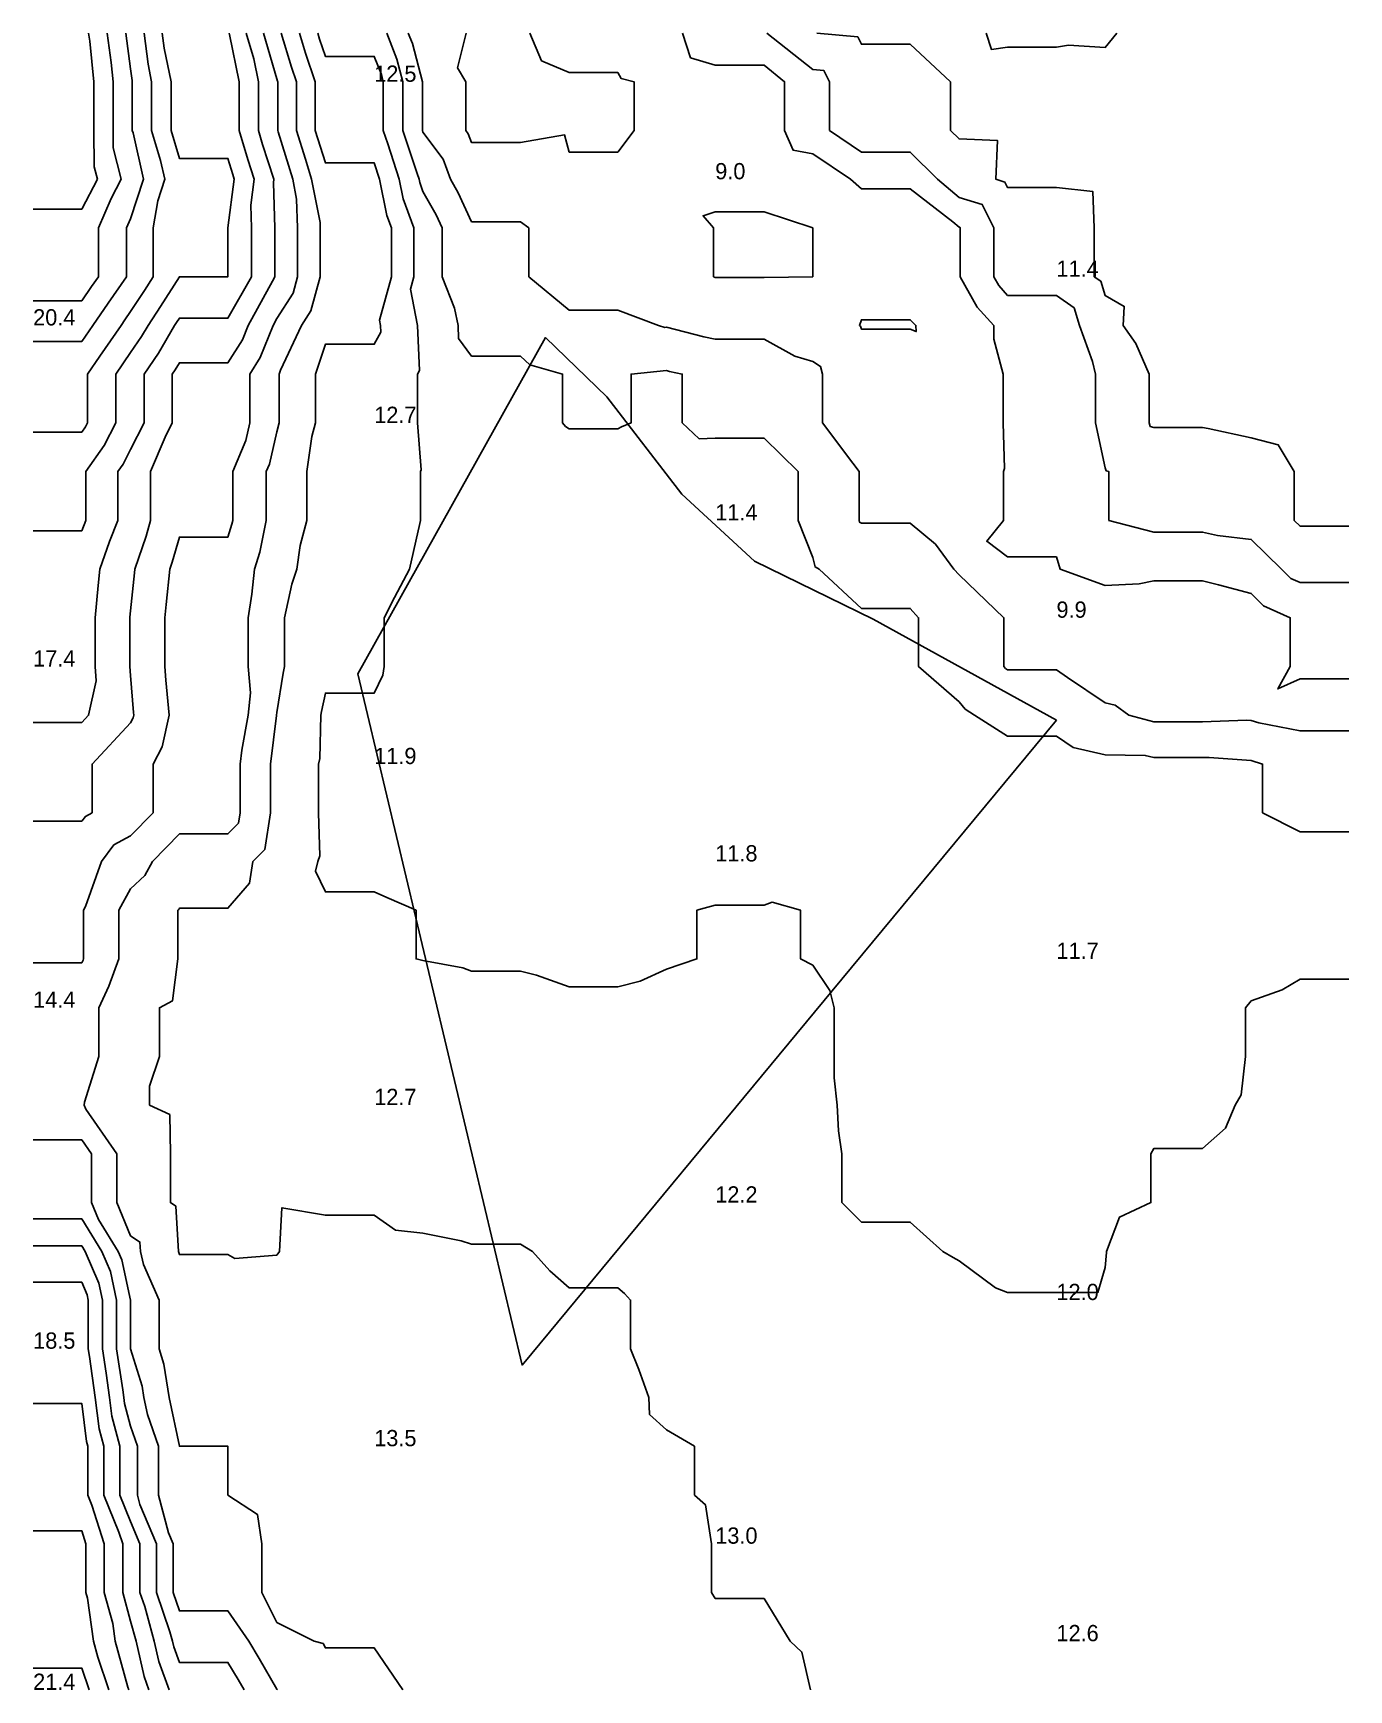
# Model space of a CAD drawing. Extents: x 0 to 81, y 0 to 102.
import ezdxf

# ---------------------------------------------------------------- set-up
doc = ezdxf.new("R2010")
doc.units = 0
for name, color, linetype in [('CONTOURS_MAJEURES', 3, 'CONTINUOUS'), ('CONTOURS_MINEURES', 8, 'CONTINUOUS'), ('PARCELLE', 4, 'CONTINUOUS'), ('POINTS_COTES', 7, 'CONTINUOUS')]:
    doc.layers.add(name, color=color, linetype=linetype)

msp = doc.modelspace()

# ---------------------------------------------------------------- linework, layer by layer
at = {"layer": 'CONTOURS_MAJEURES'}
for points in [[(0.004, 44.751), (2.748, 44.751), (2.997, 44.751), (3.077, 44.922), (3.106, 45.002), (3.106, 47.889), (3.106, 47.998), (3.236, 48.236), (4.205, 51.004), (4.982, 52.02), (6.001, 52.584), (7.396, 54), (7.396, 55.605), (7.396, 56.996), (7.939, 58.063), (8.374, 60.002), (8.17, 62.165), (8.104, 62.998), (8.104, 65.103), (8.104, 66.005), (8.186, 66.822), (8.422, 69), (8.572, 69.433), (9.005, 70.973), (10.027, 70.973), (11.998, 70.973), (12.239, 71.756), (12.288, 71.996), (12.288, 74.712), (12.288, 75.002), (13.092, 76.907), (13.339, 77.998), (13.339, 79.34), (13.339, 81.005), (13.987, 82.018), (14.774, 84), (15.002, 84.42), (16.004, 85.994), (16.283, 86.996), (16.283, 88.716), (16.283, 90.003), (16.226, 91.774), (15.989, 92.998), (15.086, 95.921), (15.06, 96.005), (15.06, 96.063), (15.06, 99.001), (15.046, 99.044), (15.002, 99.186), (14.193, 101.996)], [(0.004, 83.002), (1.002, 83.002), (2.997, 83.002), (3.688, 84), (4.627, 85.37), (5.758, 86.996), (5.758, 89.759), (5.758, 90.003), (6.001, 90.562), (6.801, 92.998), (6.154, 95.852), (6.109, 96.005), (6.109, 96.112), (6.109, 99.001), (6.091, 99.09), (6.001, 99.794), (5.715, 101.996)], [(81.003, 59.039), (80.041, 59.039), (77.999, 59.039), (75.466, 59.531), (74.995, 59.682), (74.698, 59.704), (72.002, 59.604), (71.604, 59.604), (68.998, 59.604), (67.459, 60.002), (66.618, 60.616), (66.005, 60.774), (63.684, 62.317), (63.001, 62.793), (60.203, 62.793), (59.997, 62.793), (59.872, 62.873), (59.77, 62.998), (59.77, 63.226), (59.77, 66.005), (57.004, 68.653), (56.679, 69), (55.549, 70.545), (54, 71.825), (51.168, 71.825), (50.996, 71.825), (50.886, 71.886), (50.86, 71.996), (50.86, 74.866), (50.86, 75.002), (50.475, 75.523), (48.608, 77.998), (48.608, 80.397), (48.608, 81.005), (48.473, 81.475), (48.003, 81.785), (46.905, 82.099), (44.999, 83.148), (44.144, 83.148), (41.995, 83.148), (41.294, 83.299), (39.002, 83.893), (38.883, 83.882), (38.501, 84), (35.998, 84.937), (33.94, 84.937), (33.005, 84.937), (30.511, 86.996), (30.511, 87.507), (30.511, 90.003), (30.001, 90.388), (27.383, 90.388), (26.997, 90.388), (26.17, 92.172), (25.702, 92.998), (25.244, 94.245), (24.003, 95.896), (23.967, 96.005), (23.967, 98.965), (23.967, 99.001), (23.353, 101.348), (23.1, 101.996)], [(39.971, 101.996), (40.482, 100.482), (41.995, 100.027), (43.97, 100.027), (44.999, 100.027), (46.268, 99.001), (46.268, 97.27), (46.268, 96.005), (46.783, 94.784), (48.003, 94.556), (50.32, 92.998), (50.996, 92.405), (53.405, 92.405), (54, 92.405), (56.628, 90.377), (57.004, 90.057), (57.046, 90.045), (57.066, 90.003), (57.066, 89.94), (57.066, 86.996), (58.13, 85.127), (59.142, 84), (59.149, 83.152), (59.713, 81.005), (59.713, 80.72), (59.713, 77.998), (59.802, 75.198), (59.733, 75.002), (59.733, 74.737), (59.733, 71.996), (58.714, 70.712), (59.997, 69.749), (62.25, 69.749), (63.001, 69.749), (63.223, 69), (66.005, 67.988), (68.1, 68.101), (68.998, 68.277), (71.277, 68.277), (72.002, 68.277), (72.969, 68.032), (74.995, 67.502), (75.738, 66.745), (77.398, 66.005), (77.398, 63.599), (77.398, 62.998), (76.622, 61.625), (77.999, 62.249), (78.75, 62.249), (81.003, 62.249)], [(15.045, 0.001), (15.031, 0.029), (15.002, 0.037), (13.928, 1.925), (13.283, 2.997), (11.998, 4.861), (10.861, 4.861), (9.005, 4.861), (8.618, 6.003), (8.618, 8.613), (8.618, 8.999), (8.338, 9.665), (7.716, 11.995), (7.716, 13.711), (7.716, 15.001), (7.042, 16.959), (6.826, 17.997), (6.712, 18.708), (6.001, 21.004), (6.001, 23.999), (5.472, 26.467), (5.248, 26.995), (4.034, 28.964), (3.601, 30.002), (3.601, 30.604), (3.601, 32.997), (2.997, 33.872), (0.875, 33.872), (0.004, 33.872)], [(4.67, 0.001), (3.993, 2.004), (3.722, 2.997), (3.355, 5.645), (3.257, 6.003), (3.257, 6.262), (3.257, 8.999), (2.997, 9.8), (0.805, 9.8), (0.004, 9.8)]]:
    msp.add_lwpolyline(points, dxfattribs=at)
at = {"layer": 'CONTOURS_MINEURES'}
for points in [[(0.004, 44.751), (2.748, 44.751), (2.997, 44.751), (3.077, 44.922), (3.106, 45.002), (3.106, 47.889), (3.106, 47.998), (3.236, 48.236), (4.205, 51.004), (4.982, 52.02), (6.001, 52.584), (7.396, 54), (7.396, 55.605), (7.396, 56.996), (7.939, 58.063), (8.374, 60.002), (8.17, 62.165), (8.104, 62.998), (8.104, 65.103), (8.104, 66.005), (8.186, 66.822), (8.422, 69), (8.572, 69.433), (9.005, 70.973), (10.027, 70.973), (11.998, 70.973), (12.239, 71.756), (12.288, 71.996), (12.288, 74.712), (12.288, 75.002), (13.092, 76.907), (13.339, 77.998), (13.339, 79.34), (13.339, 81.005), (13.987, 82.018), (14.774, 84), (15.002, 84.42), (16.004, 85.994), (16.283, 86.996), (16.283, 88.716), (16.283, 90.003), (16.226, 91.774), (15.989, 92.998), (15.086, 95.921), (15.06, 96.005), (15.06, 96.063), (15.06, 99.001), (15.046, 99.044), (15.002, 99.186), (14.193, 101.996)], [(0.004, 53.474), (0.53, 53.474), (2.997, 53.474), (3.226, 53.772), (3.638, 54), (3.638, 54.638), (3.638, 56.996), (6.001, 59.527), (6.161, 59.842), (6.197, 60.002), (6.18, 60.181), (6.001, 62.453), (5.958, 62.998), (5.958, 65.962), (5.958, 66.005), (5.962, 66.043), (6.001, 66.432), (6.235, 68.767), (6.261, 69), (6.965, 71.035), (7.236, 71.996), (7.236, 73.767), (7.236, 75.002), (8.122, 77.117), (8.571, 77.998), (8.571, 80.57), (8.571, 81.005), (8.747, 81.262), (9.005, 81.705), (9.705, 81.705), (11.998, 81.705), (12.894, 83.107), (13.249, 84), (14.735, 86.73), (14.887, 86.996), (14.887, 87.112), (14.887, 90.003), (14.793, 92.789), (14.82, 92.998), (14.13, 95.132), (13.87, 96.005), (13.87, 97.134), (13.87, 99.001), (13.583, 100.417), (13.128, 101.996)], [(0.004, 59.56), (2.557, 59.56), (2.997, 59.56), (3.422, 60.002), (3.882, 62.115), (3.813, 62.998), (3.813, 63.814), (3.813, 66.005), (4.012, 67.989), (4.113, 69), (4.695, 70.693), (5.216, 71.996), (5.216, 74.216), (5.216, 75.002), (5.539, 75.463), (6.001, 76.364), (6.835, 77.998), (6.835, 78.832), (6.835, 81.005), (7.715, 82.292), (8.711, 84), (8.827, 84.178), (9.005, 84.457), (11.542, 84.457), (11.998, 84.457), (13.443, 86.996), (13.443, 88.557), (13.443, 90.003), (13.396, 91.396), (13.604, 92.998), (13.211, 94.212), (12.678, 96.005), (12.678, 98.323), (12.678, 99.001), (12.088, 101.907), (12.062, 101.996)], [(0.004, 71.357), (2.359, 71.357), (2.997, 71.357), (3.253, 71.996), (3.253, 72.251), (3.253, 75.002), (4.384, 76.616), (5.093, 77.998), (5.093, 78.907), (5.093, 81.005), (6.001, 82.325), (6.683, 83.321), (7.079, 84), (7.839, 85.163), (9.005, 86.996), (11.998, 86.996), (11.998, 90.003), (12.388, 92.998), (12.292, 93.293), (11.998, 94.281), (10.721, 94.281), (9.005, 94.281), (8.493, 96.005), (8.493, 98.49), (8.493, 99.001), (8.073, 101.067), (7.956, 101.996)], [(0.004, 77.438), (2.438, 77.438), (2.997, 77.438), (3.228, 77.768), (3.347, 77.998), (3.347, 80.655), (3.347, 81.005), (4.11, 82.114), (5.414, 84), (5.653, 84.348), (6.001, 84.849), (6.851, 86.149), (7.39, 86.996), (7.39, 88.613), (7.39, 90.003), (7.679, 91.676), (8.113, 92.998), (7.851, 94.154), (7.301, 96.005), (7.301, 97.301), (7.301, 99.001), (7.082, 100.078), (6.839, 101.996)], [(0.004, 83.002), (1.002, 83.002), (2.997, 83.002), (3.688, 84), (4.627, 85.37), (5.758, 86.996), (5.758, 89.759), (5.758, 90.003), (6.001, 90.562), (6.801, 92.998), (6.154, 95.852), (6.109, 96.005), (6.109, 96.112), (6.109, 99.001), (6.091, 99.09), (6.001, 99.794), (5.715, 101.996)], [(0.004, 85.511), (1.513, 85.511), (2.997, 85.511), (3.602, 86.393), (4.022, 86.996), (4.022, 88.021), (4.022, 90.003), (4.806, 91.806), (5.43, 92.998), (4.938, 94.94), (4.925, 96.005), (4.925, 97.078), (4.925, 99.001), (4.802, 100.196), (4.568, 101.996)], [(0.004, 91.151), (1.151, 91.151), (2.997, 91.151), (3.964, 92.998), (3.769, 93.771), (3.742, 96.005), (3.742, 98.258), (3.742, 99.001), (3.485, 101.51), (3.422, 101.996)], [(22.757, 0.001), (21, 2.581), (18.413, 2.581), (17.996, 2.581), (17.854, 2.855), (17.315, 2.997), (15.002, 4.158), (14.091, 6.003), (14.091, 6.912), (14.091, 8.999), (13.807, 10.802), (11.998, 11.995), (11.998, 15.001), (9.005, 15.001), (8.383, 17.997), (8.053, 20.051), (7.758, 21.004), (7.758, 22.248), (7.758, 23.999), (6.806, 26.192), (6.611, 26.995), (6.576, 27.57), (6.001, 27.96), (5.15, 30.002), (5.15, 32.148), (5.15, 32.997), (3.248, 35.753), (3.151, 36.004), (3.166, 36.172), (4.045, 39), (4.045, 40.95), (4.045, 41.995), (4.666, 43.332), (5.283, 45.002), (5.283, 45.718), (5.283, 47.998), (6.001, 49.321), (6.877, 50.127), (7.343, 51.004), (9.005, 52.697), (10.307, 52.697), (11.998, 52.697), (12.644, 53.356), (12.745, 54), (12.745, 54.744), (12.745, 56.996), (12.851, 57.848), (13.238, 60.002), (13.383, 61.383), (13.234, 62.998), (13.234, 64.768), (13.234, 66.005), (13.463, 67.465), (13.635, 69), (13.955, 70.044), (14.36, 71.996), (14.36, 72.639), (14.36, 75.002), (14.55, 75.453), (15.002, 77.446), (15.159, 77.998), (15.159, 80.848), (15.159, 81.005), (15.235, 81.238), (16.517, 84), (17.092, 84.905), (17.675, 86.996), (17.675, 87.318), (17.675, 90.003), (17.665, 90.334), (17.149, 92.998), (16.768, 94.231), (16.216, 96.005), (16.216, 97.22), (16.216, 99.001), (15.908, 99.907), (15.272, 101.996)], [(47.866, 0.001), (47.335, 2.331), (46.616, 2.997), (44.999, 5.628), (44.623, 5.628), (41.995, 5.628), (41.765, 6.003), (41.765, 8.769), (41.765, 8.999), (41.396, 11.396), (40.712, 11.995), (40.712, 13.713), (40.712, 15.001), (39.002, 16), (37.957, 16.955), (37.909, 17.997), (37.285, 19.715), (36.781, 21.004), (36.781, 23.218), (36.781, 23.999), (36.407, 24.408), (35.998, 24.748), (35.249, 24.748), (33.005, 24.748), (31.803, 25.797), (30.752, 26.995), (30.001, 27.435), (27.436, 27.435), (26.997, 27.435), (26.355, 27.639), (24.003, 28.112), (22.309, 28.306), (21, 29.217), (20.216, 29.217), (17.996, 29.217), (15.317, 29.685), (15.169, 26.995), (15.002, 26.765), (12.428, 26.567), (11.998, 26.802), (9.198, 26.802), (9.005, 26.802), (8.958, 26.995), (8.784, 29.781), (8.459, 30.002), (8.459, 30.546), (8.459, 32.997), (8.415, 35.413), (7.169, 36.004), (7.169, 37.169), (7.781, 39), (7.781, 40.775), (7.781, 41.995), (8.582, 42.419), (8.918, 45.002), (8.918, 47.911), (8.918, 47.998), (8.964, 48.039), (9.005, 48.118), (9.125, 48.118), (11.998, 48.118), (13.334, 49.668), (13.532, 51.004), (14.259, 51.745), (14.611, 54), (14.611, 56.605), (14.611, 56.996), (14.981, 59.981), (14.985, 60.002), (15.002, 60.169), (15.403, 62.597), (15.487, 62.998), (15.487, 63.485), (15.487, 66.005), (15.922, 68.08), (16.244, 69), (16.444, 70.443), (16.863, 71.996), (16.863, 73.865), (16.863, 75.002), (17.154, 77.156), (17.392, 77.998), (17.392, 78.604), (17.392, 81.005), (17.996, 82.843), (19.839, 82.843), (21, 82.843), (21.405, 83.596), (21.386, 84), (21.325, 84.325), (22.065, 86.996), (22.065, 88.936), (22.065, 90.003), (21.778, 90.779), (21.328, 92.998), (21, 94.001), (18.997, 94.001), (17.996, 94.001), (17.372, 96.005), (17.372, 98.376), (17.372, 99.001), (16.771, 100.77), (16.398, 101.996)], [(81.003, 43.749), (79.251, 43.749), (77.999, 43.749), (76.892, 43.103), (74.995, 42.425), (74.643, 41.995), (74.643, 41.643), (74.643, 39), (74.365, 36.635), (73.998, 36.004), (73.411, 34.589), (72.002, 33.331), (69.332, 33.331), (68.998, 33.331), (68.822, 32.997), (68.822, 30.178), (68.822, 30.002), (66.892, 29.111), (66.082, 26.995), (66.08, 26.92), (66.005, 25.996), (65.543, 24.46), (63.001, 24.46), (60.459, 24.46), (59.997, 24.46), (59.249, 24.748), (57.004, 26.415), (56.636, 26.628), (56.003, 26.995), (54, 28.799), (52.798, 28.799), (50.996, 28.799), (49.799, 30.002), (49.799, 31.799), (49.799, 32.997), (49.587, 34.412), (49.499, 36.004), (49.312, 37.689), (49.312, 39), (49.312, 40.685), (49.312, 41.995), (49.05, 43.048), (48.003, 44.626), (47.252, 45.002), (47.252, 45.751), (47.252, 47.998), (45.499, 48.499), (44.999, 48.32), (42.317, 48.32), (41.995, 48.32), (40.872, 47.998), (40.872, 46.125), (40.872, 45.002), (39.002, 44.376), (37.371, 43.627), (35.998, 43.284), (34.287, 43.284), (33.005, 43.284), (31.002, 44), (30.001, 44.25), (27.748, 44.25), (26.997, 44.25), (26.452, 44.455), (24.003, 44.895), (23.574, 45.002), (23.574, 47.57), (23.574, 47.998), (21.783, 48.782), (21, 49.125), (19.873, 49.125), (17.996, 49.125), (17.397, 50.403), (17.528, 51.004), (17.659, 51.341), (17.573, 54), (17.573, 56.572), (17.573, 56.996), (17.648, 57.345), (17.721, 60.002), (17.76, 60.238), (17.996, 61.364), (19.361, 61.364), (21, 61.364), (21.53, 62.469), (21.621, 62.998), (21.621, 65.382), (21.621, 66.005), (22.243, 67.244), (23.18, 69), (23.816, 71.809), (23.856, 71.996), (23.856, 74.855), (23.856, 75.002), (23.885, 75.121), (23.674, 77.998), (23.674, 80.675), (23.674, 81.005), (23.789, 81.219), (23.662, 84), (23.238, 86.233), (23.45, 86.996), (23.45, 87.55), (23.45, 90.003), (22.79, 91.788), (22.544, 92.998), (21.832, 95.172), (21.554, 96.005), (21.554, 96.559), (21.554, 99.001), (21.44, 99.44), (21, 100.567), (19.429, 100.567), (17.996, 100.567), (17.633, 101.634), (17.523, 101.996)], [(81.003, 52.833), (79.833, 52.833), (77.999, 52.833), (75.688, 54), (75.688, 54.691), (75.688, 56.996), (74.995, 57.217), (72.413, 57.409), (72.002, 57.393), (69.396, 57.393), (68.998, 57.393), (68.465, 57.531), (66.005, 57.556), (64.026, 58.022), (63.001, 58.719), (61.279, 58.719), (59.997, 58.719), (57.959, 60.002), (57.378, 60.377), (57.004, 60.834), (54.511, 62.998), (54.511, 63.51), (54.511, 66.005), (54, 66.575), (51.568, 66.575), (50.996, 66.575), (48.386, 69), (48.14, 69.138), (48.003, 69.713), (47.096, 71.996), (47.096, 72.903), (47.096, 75.002), (44.999, 77.055), (44.053, 77.055), (41.995, 77.055), (41.016, 77.019), (39.96, 77.998), (39.96, 78.96), (39.96, 81.005), (39.171, 81.175), (39.002, 81.219), (36.817, 81.005), (36.817, 78.818), (36.817, 77.998), (36.235, 77.762), (35.998, 77.639), (33.364, 77.639), (33.005, 77.639), (32.785, 77.779), (32.595, 77.998), (32.595, 78.408), (32.595, 81.005), (30.577, 81.58), (30.001, 82.099), (28.903, 82.099), (26.997, 82.099), (26.2, 83.203), (26.16, 84), (25.935, 85.063), (25.193, 86.996), (25.193, 88.191), (25.193, 90.003), (24.816, 90.816), (24.003, 92.249), (23.801, 92.797), (23.76, 92.998), (23.642, 93.361), (22.761, 96.005), (22.761, 97.762), (22.761, 99.001), (22.396, 100.394), (21.77, 101.996)], [(81.003, 59.039), (80.041, 59.039), (77.999, 59.039), (75.466, 59.531), (74.995, 59.682), (74.698, 59.704), (72.002, 59.604), (71.604, 59.604), (68.998, 59.604), (67.459, 60.002), (66.618, 60.616), (66.005, 60.774), (63.684, 62.317), (63.001, 62.793), (60.203, 62.793), (59.997, 62.793), (59.872, 62.873), (59.77, 62.998), (59.77, 63.226), (59.77, 66.005), (57.004, 68.653), (56.679, 69), (55.549, 70.545), (54, 71.825), (51.168, 71.825), (50.996, 71.825), (50.886, 71.886), (50.86, 71.996), (50.86, 74.866), (50.86, 75.002), (50.475, 75.523), (48.608, 77.998), (48.608, 80.397), (48.608, 81.005), (48.473, 81.475), (48.003, 81.785), (46.905, 82.099), (44.999, 83.148), (44.144, 83.148), (41.995, 83.148), (41.294, 83.299), (39.002, 83.893), (38.883, 83.882), (38.501, 84), (35.998, 84.937), (33.94, 84.937), (33.005, 84.937), (30.511, 86.996), (30.511, 87.507), (30.511, 90.003), (30.001, 90.388), (27.383, 90.388), (26.997, 90.388), (26.17, 92.172), (25.702, 92.998), (25.244, 94.245), (24.003, 95.896), (23.967, 96.005), (23.967, 98.965), (23.967, 99.001), (23.353, 101.348), (23.1, 101.996)], [(30.573, 101.996), (31.302, 100.299), (33.005, 99.571), (35.428, 99.571), (35.998, 99.571), (36.201, 99.204), (36.999, 99.001), (36.999, 98.002), (36.999, 96.005), (35.998, 94.669), (34.335, 94.669), (33.005, 94.669), (32.725, 95.725), (30.001, 95.253), (27.748, 95.253), (26.997, 95.253), (26.795, 95.803), (26.643, 96.005), (26.643, 98.647), (26.643, 99.001), (26.132, 99.866), (26.664, 101.996)], [(39.971, 101.996), (40.482, 100.482), (41.995, 100.027), (43.97, 100.027), (44.999, 100.027), (46.268, 99.001), (46.268, 97.27), (46.268, 96.005), (46.783, 94.784), (48.003, 94.556), (50.32, 92.998), (50.996, 92.405), (53.405, 92.405), (54, 92.405), (56.628, 90.377), (57.004, 90.057), (57.046, 90.045), (57.066, 90.003), (57.066, 89.94), (57.066, 86.996), (58.13, 85.127), (59.142, 84), (59.149, 83.152), (59.713, 81.005), (59.713, 80.72), (59.713, 77.998), (59.802, 75.198), (59.733, 75.002), (59.733, 74.737), (59.733, 71.996), (58.714, 70.712), (59.997, 69.749), (62.25, 69.749), (63.001, 69.749), (63.223, 69), (66.005, 67.988), (68.1, 68.101), (68.998, 68.277), (71.277, 68.277), (72.002, 68.277), (72.969, 68.032), (74.995, 67.502), (75.738, 66.745), (77.398, 66.005), (77.398, 63.599), (77.398, 62.998), (76.622, 61.625), (77.999, 62.249), (78.75, 62.249), (81.003, 62.249)], [(45.17, 101.996), (48.003, 99.75), (48.689, 99.687), (49.032, 99.001), (49.032, 97.971), (49.032, 96.005), (50.996, 94.671), (52.667, 94.671), (54, 94.671), (55.683, 92.998), (57.004, 91.873), (58.438, 91.438), (59.145, 90.003), (59.145, 87.852), (59.145, 86.996), (59.454, 86.453), (59.997, 85.848), (61.148, 85.848), (63.001, 85.848), (64.084, 85.081), (64.427, 84), (65.229, 81.779), (65.399, 81.005), (65.399, 80.398), (65.399, 77.998), (66.005, 75.242), (66.059, 75.057), (66.227, 75.002), (66.227, 74.78), (66.227, 71.996), (68.998, 71.276), (71.28, 71.276), (72.002, 71.276), (72.926, 71.071), (74.995, 70.824), (76.864, 69), (77.425, 68.428), (77.999, 68.172), (78.83, 68.172), (81.003, 68.172)], [(48.252, 101.996), (50.767, 101.768), (50.996, 101.31), (51.684, 101.31), (54, 101.31), (56.47, 99.001), (56.47, 98.468), (56.47, 96.005), (57.004, 95.482), (59.373, 95.379), (59.279, 92.998), (59.83, 92.831), (59.997, 92.492), (60.505, 92.492), (63.001, 92.492), (65.244, 92.24), (65.333, 90.003), (65.333, 87.669), (65.333, 86.996), (65.726, 86.718), (66.005, 85.839), (67.176, 85.173), (67.112, 84), (67.879, 82.88), (68.716, 81.005), (68.716, 78.281), (68.716, 77.998), (68.78, 77.78), (68.998, 77.709), (69.288, 77.709), (72.002, 77.709), (72.335, 77.665), (74.995, 77.086), (76.653, 76.655), (77.629, 75.002), (77.629, 72.366), (77.629, 71.996), (77.999, 71.636), (80.643, 71.636), (81.003, 71.636)], [(66.718, 101.996), (66.005, 101.115), (63.752, 101.247), (63.001, 101.14), (60.855, 101.14), (59.997, 101.14), (58.999, 100.998), (58.667, 101.996)], [(41.892, 86.996), (41.892, 89.899), (41.892, 90.003), (41.247, 90.752), (41.995, 91.001), (42.996, 91.001), (44.999, 91.001), (48.003, 90.003), (48.003, 86.996), (44.999, 86.952), (42.039, 86.952), (41.995, 86.952), (41.892, 86.996)], [(53.777, 83.779), (50.996, 83.779), (50.946, 83.951), (50.871, 84), (50.996, 84.353), (51.349, 84.353), (54, 84.353), (54.353, 84), (54.375, 83.626), (54, 83.779), (53.777, 83.779)], [(15.045, 0.001), (15.031, 0.029), (15.002, 0.037), (13.928, 1.925), (13.283, 2.997), (11.998, 4.861), (10.861, 4.861), (9.005, 4.861), (8.618, 6.003), (8.618, 8.613), (8.618, 8.999), (8.338, 9.665), (7.716, 11.995), (7.716, 13.711), (7.716, 15.001), (7.042, 16.959), (6.826, 17.997), (6.712, 18.708), (6.001, 21.004), (6.001, 23.999), (5.472, 26.467), (5.248, 26.995), (4.034, 28.964), (3.601, 30.002), (3.601, 30.604), (3.601, 32.997), (2.997, 33.872), (0.875, 33.872), (0.004, 33.872)], [(12.993, 0.001), (12.633, 0.634), (11.998, 1.688), (10.313, 1.688), (9.005, 1.688), (8.658, 2.651), (8.579, 2.997), (8.42, 3.583), (7.6, 6.003), (7.6, 7.598), (7.6, 8.999), (6.581, 11.417), (6.427, 11.995), (6.427, 12.421), (6.427, 15.001), (6.001, 16.237), (5.634, 17.63), (5.588, 17.997), (5.519, 18.479), (5.133, 21.004), (5.133, 21.869), (5.133, 23.999), (4.757, 25.754), (4.229, 26.995), (2.997, 28.994), (1.994, 28.994), (0.004, 28.994)], [(8.372, 0.001), (7.745, 1.74), (7.458, 2.997), (6.879, 5.125), (6.582, 6.003), (6.582, 6.582), (6.582, 8.999), (6.001, 10.376), (5.339, 11.995), (5.339, 14.339), (5.339, 15.001), (4.851, 16.85), (4.71, 17.997), (4.494, 19.505), (4.265, 21.004), (4.265, 22.735), (4.265, 23.999), (4.042, 25.041), (3.211, 26.995), (2.997, 27.342), (0.35, 27.342), (0.004, 27.342)], [(7.131, 0.001), (6.832, 0.83), (6.338, 2.997), (6.001, 4.232), (5.516, 6.003), (5.516, 8.515), (5.516, 8.999), (5.284, 9.715), (4.351, 11.995), (4.351, 13.35), (4.351, 15.001), (4.069, 16.07), (3.832, 17.997), (3.469, 20.532), (3.397, 21.004), (3.397, 23.601), (3.397, 23.999), (3.326, 24.327), (2.997, 25.102), (1.896, 25.102), (0.004, 25.102)], [(5.891, 0.001), (5.835, 0.167), (5.063, 2.997), (4.912, 4.087), (4.386, 6.003), (4.386, 7.389), (4.386, 8.999), (3.615, 11.379), (3.363, 11.995), (3.363, 12.361), (3.363, 15.001), (3.287, 15.29), (2.997, 17.64), (2.641, 17.64), (0.004, 17.64)], [(4.67, 0.001), (3.993, 2.004), (3.722, 2.997), (3.355, 5.645), (3.257, 6.003), (3.257, 6.262), (3.257, 8.999), (2.997, 9.8), (0.805, 9.8), (0.004, 9.8)], [(3.449, 0.001), (2.997, 1.337), (1.663, 1.337), (0.004, 1.337)]]:
    msp.add_lwpolyline(points, dxfattribs=at)
at = {"layer": 'PARCELLE'}
msp.add_lwpolyline([(62.997, 59.692), (49.782, 43.745), (30.104, 20), (20, 62.557), (31.547, 83.251), (35.314, 79.609), (39.942, 73.613), (44.404, 69.478), (51.71, 65.922), (62.997, 59.692)], close=True, dxfattribs=at)

# ---------------------------------------------------------------- texts
at = {"layer": 'POINTS_COTES'}
for s, p in [('12.5', (21, 99.001)), ('9.0', (41.995, 92.998)), ('11.4', (63.001, 86.996)), ('20.4', (0.004, 84)), ('12.7', (21, 77.998)), ('11.4', (41.995, 71.996)), ('9.9', (63.001, 66.005)), ('17.4', (0.004, 62.998)), ('11.9', (21, 56.996)), ('11.8', (41.995, 51.004)), ('11.7', (63.001, 45.002)), ('14.4', (0.004, 41.995)), ('12.7', (21, 36.004)), ('12.2', (41.995, 30.002)), ('12.0', (63.001, 23.999)), ('18.5', (0.004, 21.004)), ('13.5', (21, 15.001)), ('13.0', (41.995, 8.999)), ('12.6', (63.001, 2.997)), ('21.4', (0.004, 0.001))]:
    msp.add_text(s, height=1, dxfattribs=at).set_placement(p)

doc.saveas('drawing.dxf')
